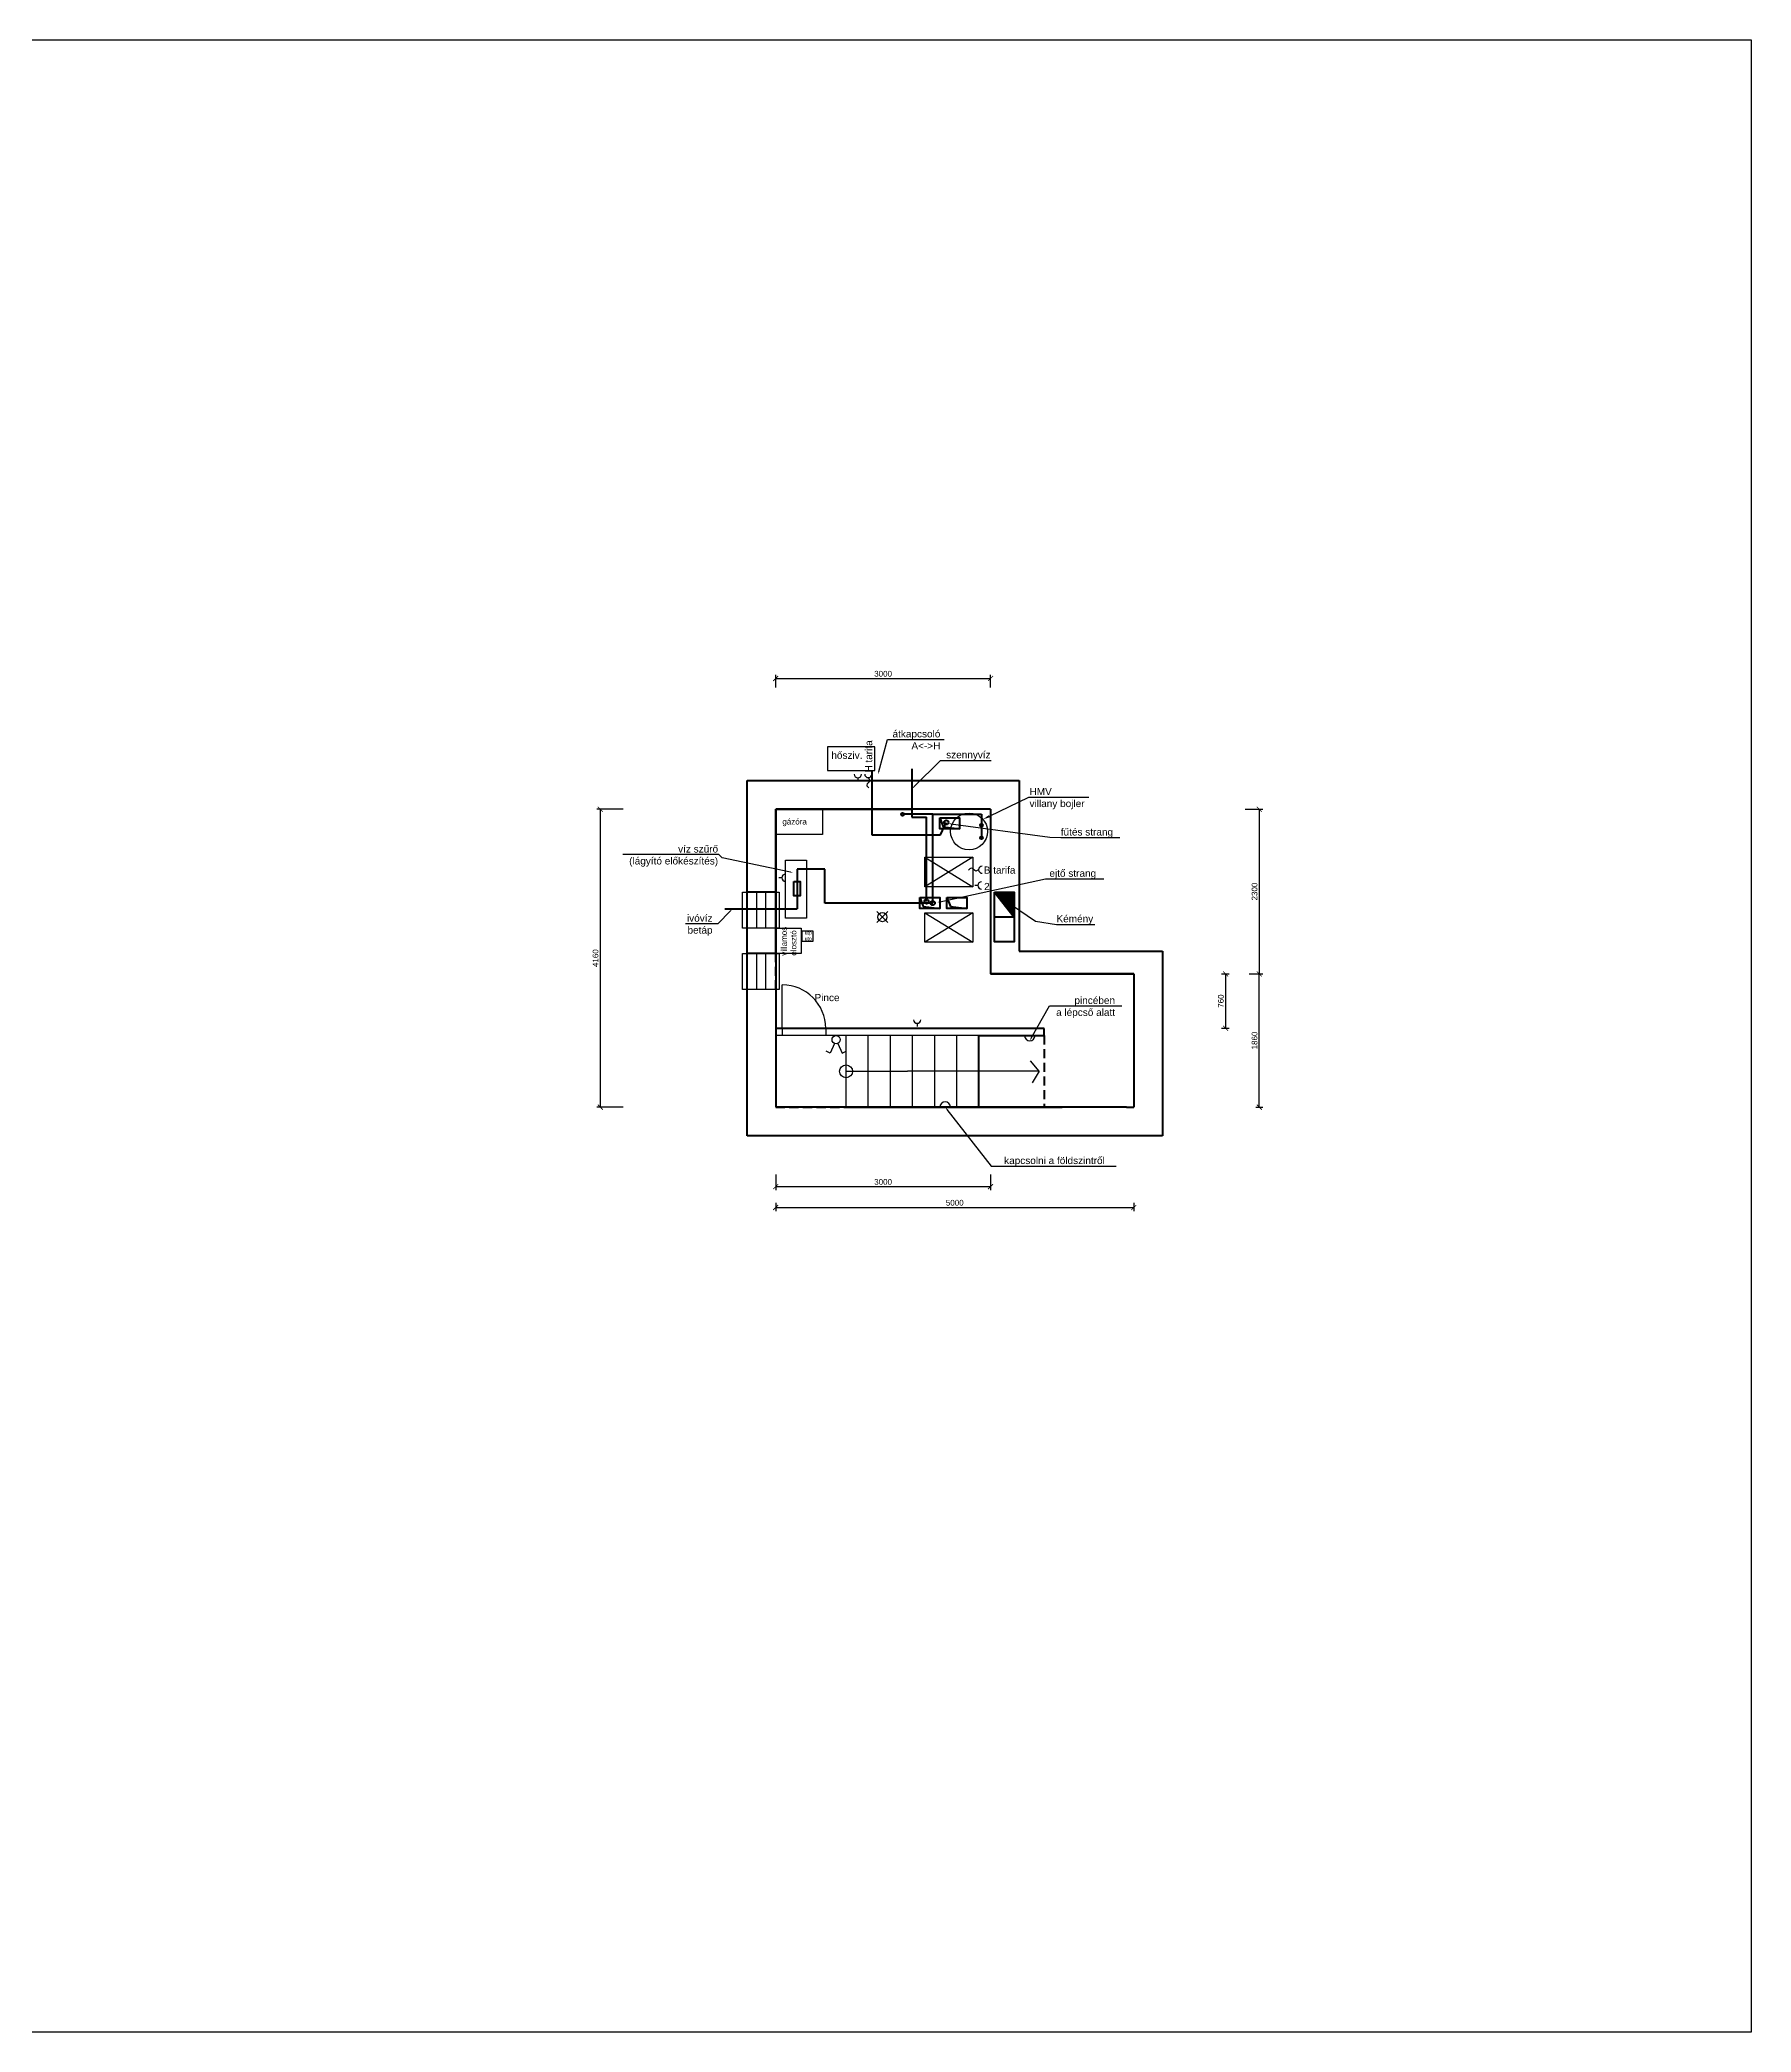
# Model space of a CAD drawing. Header units: metres. Extents: x -98677 to 89321, y -16450 to 242692.
# Drawn here: x -8842 to 15050, y 71362 to 99184 of the extents above; entities that cross this region are included whole.
import ezdxf
from ezdxf import colors
from ezdxf.entities.mleader import LeaderData, LeaderLine
from ezdxf.math import Vec2, Vec3

# ---------------------------------------------------------------- set-up
doc = ezdxf.new("R2010")
doc.units = ezdxf.units.M
doc.header["$LTSCALE"] = 0.001
doc.linetypes.add('DASHED', pattern=[19.05, 12.7, -6.35])
for name, color, linetype, lineweight in [('ajtók', 7, 'Continuous', 25), ('fűtés - nyomó', 3, 'Continuous', 50), ('gépészet - víz', 5, 'Continuous', 40), ('külső fal', 7, 'Continuous', 50), ('külső fal - sz', 7, 'DASHED', 50)]:
    doc.layers.add(name, color=color, linetype=linetype, lineweight=lineweight)
for name, color, linetype in [('fűtés', 8, 'Continuous'), ('gépészet - kapcsolók', 4, 'Continuous'), ('gépészet - villany', 6, 'Continuous'), ('gépészet - víz - műtárgy', 252, 'Continuous'), ('lépcső', 170, 'Continuous'), ('Méret', 7, 'Continuous')]:
    doc.layers.add(name, color=color, linetype=linetype)
doc.layers.add('gépészet - víz - csatorna', color=7, linetype='Continuous', lineweight=40, true_color=0x985223)
doc.styles.add('dada', font='arial.ttf', dxfattribs={"height": 80})
doc.dimstyles.new('kicsi folyamatos', dxfattribs={"dimscale": 100, "dimtxt": 1, "dimasz": 0.7, "dimexe": 0.5, "dimexo": 0, "dimgap": 0.25, "dimtad": 1, "dimtxsty": 'dada', "dimblk1": 'ARCHTICK', "dimblk2": 'ARCHTICK', "dimsah": 1, "dimcen": 2.5, "dimadec": 0, "dimazin": 0, "dimtfac": 1, "dimtmove": 0, "dimatfit": 3, "dimldrblk": 'ARCHTICK', "dimfxl": 1, "dimarcsym": 0})

# ---------------------------------------------------------------- blocks, each defined once
blk = doc.blocks.new('Fali lámpa')
at = {"layer": 'gépészet - villany', "ltscale": 10000}
blk.add_line((-139, 0), (139, 0), dxfattribs=at)
blk.add_arc((0, 0), 73.7, 0, 180, dxfattribs=at)
blk = doc.blocks.new('Villany - konector')
at = {"layer": 'gépészet - kapcsolók', "ltscale": 10000}
blk.add_line((-51, 0), (-94, 0), dxfattribs=at)
blk.add_arc((0, 0), 50.5, 90, 270, dxfattribs=at)
at = {"layer": 'gépészet - villany', "ltscale": 10000, "style": 'dada'}
blk.add_attdef('DARAB', (36, -65), '', height=100, dxfattribs=at)
blk = doc.blocks.new('Csillar')
at = {"layer": 'gépészet - villany', "ltscale": 10000}
for p, q in [((-76, 76), (76, -76)), ((-76, -76), (76, 76))]:
    blk.add_line(p, q, dxfattribs=at)
blk.add_circle((0, 0), 64.4, dxfattribs=at)
blk = doc.blocks.new('Villany - konector lengő')
at = {"layer": 'gépészet - kapcsolók', "ltscale": 10000}
blk.add_arc((0, 0), 50.5, 90, 270, dxfattribs=at)
blk.add_spline([(-51, 0), (-89, -18), (-153, 21), (-192, -6)], degree=3, dxfattribs=at)
at = {"layer": 'gépészet - villany', "ltscale": 10000, "style": 'dada'}
blk.add_attdef('DARAB', (21, -55), '', height=100, dxfattribs=at)
blk = doc.blocks.new('Villany - kapcsoló 2 sarkú')
at = {"layer": 'gépészet - kapcsolók', "ltscale": 10000}
for p, q in [((-249, 84), (-218, 139)), ((-111, 24), (-249, 84)), ((-111, -22), (-249, -82)), ((-249, -82), (-218, -137))]:
    blk.add_line(p, q, dxfattribs=at)
blk.add_circle((-58, 1), 57.8, dxfattribs=at)
blk = doc.blocks.new('Villany - UTP dupla')
at = {"layer": 'gépészet - kapcsolók', "ltscale": 10000}
blk.add_lwpolyline([(-148, 0), (0, 0), (0, -148), (-148, -148)], close=True, dxfattribs=at)
at = {"layer": 'gépészet - kapcsolók', "ltscale": 10000, "insert": (-111, -1), "char_height": 50, "width": 107.62, "attachment_point": 1, "style": 'dada'}
blk.add_mtext('utp\\Putp', dxfattribs=at)
blk = doc.blocks.new('_ArchTick')
at = {"color": 0, "linetype": 'ByBlock', "const_width": 0.15}
blk.add_lwpolyline([(-0.5, -0.5), (0.5, 0.5)], dxfattribs=at)
blk = doc.blocks.new('*D310')
at = {"layer": 'Defpoints', "color": 0, "ltscale": 10000}
for p in [(-696, 88440), (-1018, 84280), (-696, 84280)]:
    blk.add_point(p, dxfattribs=at)
at = {"layer": 'Méret', "color": 0, "lineweight": -2, "ltscale": 10000}
for p, q in [((-696, 88440), (-1068, 88440)), ((-1018, 88440), (-1018, 84280)), ((-696, 84280), (-1068, 84280))]:
    blk.add_line(p, q, dxfattribs=at)
at = {"layer": 'Méret', "color": 0, "lineweight": -2, "ltscale": 10000, "xscale": 70, "yscale": 70, "zscale": 70}
for p, rotation in [((-1018, 88440), 90), ((-1018, 84280), 270)]:
    blk.add_blockref('_ArchTick', p, dxfattribs=dict(at, rotation=rotation))
at = {"layer": 'Méret', "color": 0, "ltscale": 10000, "insert": (-1084, 86360), "char_height": 80, "attachment_point": 5, "rotation": 90, "style": 'dada'}
blk.add_mtext('4160', dxfattribs=at)
blk = doc.blocks.new('*D311')
at = {"layer": 'Defpoints', "color": 0, "ltscale": 10000}
for p in [(4431, 90265), (1431, 90138), (4431, 90138)]:
    blk.add_point(p, dxfattribs=at)
at = {"layer": 'Méret', "color": 0, "lineweight": -2, "ltscale": 10000}
for p, q in [((1431, 90138), (1431, 90315)), ((1431, 90265), (4431, 90265)), ((4431, 90138), (4431, 90315))]:
    blk.add_line(p, q, dxfattribs=at)
at = {"layer": 'Méret', "color": 0, "lineweight": -2, "ltscale": 10000, "xscale": 70, "yscale": 70, "zscale": 70, "rotation": 180}
blk.add_blockref('_ArchTick', (1431, 90265), dxfattribs=at)
at = {"layer": 'Méret', "color": 0, "lineweight": -2, "ltscale": 10000, "xscale": 70, "yscale": 70, "zscale": 70}
blk.add_blockref('_ArchTick', (4431, 90265), dxfattribs=at)
at = {"layer": 'Méret', "color": 0, "ltscale": 10000, "insert": (2931, 90331), "char_height": 80, "attachment_point": 5, "style": 'dada'}
blk.add_mtext('3000', dxfattribs=at)
blk = doc.blocks.new('*D312')
at = {"layer": 'Defpoints', "color": 0, "ltscale": 10000}
for p in [(7984, 88440), (8040, 86140), (8183, 86140)]:
    blk.add_point(p, dxfattribs=at)
at = {"layer": 'Méret', "color": 0, "lineweight": -2, "ltscale": 10000}
for p, q in [((7984, 88440), (8233, 88440)), ((8183, 88440), (8183, 86140)), ((8040, 86140), (8233, 86140))]:
    blk.add_line(p, q, dxfattribs=at)
at = {"layer": 'Méret', "color": 0, "lineweight": -2, "ltscale": 10000, "xscale": 70, "yscale": 70, "zscale": 70}
for p, rotation in [((8183, 88440), 90), ((8183, 86140), 270)]:
    blk.add_blockref('_ArchTick', p, dxfattribs=dict(at, rotation=rotation))
at = {"layer": 'Méret', "color": 0, "ltscale": 10000, "insert": (8117, 87290), "char_height": 80, "attachment_point": 5, "rotation": 90, "style": 'dada'}
blk.add_mtext('2300', dxfattribs=at)
blk = doc.blocks.new('*D313')
at = {"layer": 'Defpoints', "color": 0, "ltscale": 10000}
for p in [(8040, 86140), (8183, 86140), (8133, 84280)]:
    blk.add_point(p, dxfattribs=at)
at = {"layer": 'Méret', "color": 0, "lineweight": -2, "ltscale": 10000}
for p, q in [((8040, 86140), (8233, 86140)), ((8183, 84280), (8183, 86140)), ((8133, 84280), (8233, 84280))]:
    blk.add_line(p, q, dxfattribs=at)
at = {"layer": 'Méret', "color": 0, "lineweight": -2, "ltscale": 10000, "xscale": 70, "yscale": 70, "zscale": 70}
for p, rotation in [((8183, 86140), 90), ((8183, 84280), 270)]:
    blk.add_blockref('_ArchTick', p, dxfattribs=dict(at, rotation=rotation))
at = {"layer": 'Méret', "color": 0, "ltscale": 10000, "insert": (8117, 85210), "char_height": 80, "attachment_point": 5, "rotation": 90, "style": 'dada'}
blk.add_mtext('1860', dxfattribs=at)
blk = doc.blocks.new('*D314')
at = {"layer": 'Defpoints', "color": 0, "ltscale": 10000}
for p in [(7655, 86140), (7655, 85380), (7713, 85380)]:
    blk.add_point(p, dxfattribs=at)
at = {"layer": 'Méret', "color": 0, "lineweight": -2, "ltscale": 10000}
for p, q in [((7655, 86140), (7763, 86140)), ((7713, 86140), (7713, 85380)), ((7655, 85380), (7763, 85380))]:
    blk.add_line(p, q, dxfattribs=at)
at = {"layer": 'Méret', "color": 0, "lineweight": -2, "ltscale": 10000, "xscale": 70, "yscale": 70, "zscale": 70}
for p, rotation in [((7713, 86140), 90), ((7713, 85380), 270)]:
    blk.add_blockref('_ArchTick', p, dxfattribs=dict(at, rotation=rotation))
at = {"layer": 'Méret', "color": 0, "ltscale": 10000, "insert": (7647, 85760), "char_height": 80, "attachment_point": 5, "rotation": 90, "style": 'dada'}
blk.add_mtext('760', dxfattribs=at)
blk = doc.blocks.new('*D315')
at = {"layer": 'Defpoints', "color": 0, "ltscale": 10000}
for p in [(1431, 82944), (6431, 82944), (6431, 82878)]:
    blk.add_point(p, dxfattribs=at)
at = {"layer": 'Méret', "color": 0, "lineweight": -2, "ltscale": 10000}
for p, q in [((1431, 82944), (1431, 82828)), ((6431, 82944), (6431, 82828)), ((1431, 82878), (6431, 82878))]:
    blk.add_line(p, q, dxfattribs=at)
at = {"layer": 'Méret', "color": 0, "lineweight": -2, "ltscale": 10000, "xscale": 70, "yscale": 70, "zscale": 70, "rotation": 180}
blk.add_blockref('_ArchTick', (1431, 82878), dxfattribs=at)
at = {"layer": 'Méret', "color": 0, "lineweight": -2, "ltscale": 10000, "xscale": 70, "yscale": 70, "zscale": 70}
blk.add_blockref('_ArchTick', (6431, 82878), dxfattribs=at)
at = {"layer": 'Méret', "color": 0, "ltscale": 10000, "insert": (3931, 82944), "char_height": 80, "attachment_point": 5, "style": 'dada'}
blk.add_mtext('5000', dxfattribs=at)
blk = doc.blocks.new('*D316')
at = {"layer": 'Defpoints', "color": 0, "ltscale": 10000}
for p in [(1431, 83339), (4431, 83339), (4431, 83169)]:
    blk.add_point(p, dxfattribs=at)
at = {"layer": 'Méret', "color": 0, "lineweight": -2, "ltscale": 10000}
for p, q in [((1431, 83339), (1431, 83119)), ((4431, 83339), (4431, 83119)), ((1431, 83169), (4431, 83169))]:
    blk.add_line(p, q, dxfattribs=at)
at = {"layer": 'Méret', "color": 0, "lineweight": -2, "ltscale": 10000, "xscale": 70, "yscale": 70, "zscale": 70, "rotation": 180}
blk.add_blockref('_ArchTick', (1431, 83169), dxfattribs=at)
at = {"layer": 'Méret', "color": 0, "lineweight": -2, "ltscale": 10000, "xscale": 70, "yscale": 70, "zscale": 70}
blk.add_blockref('_ArchTick', (4431, 83169), dxfattribs=at)
at = {"layer": 'Méret', "color": 0, "ltscale": 10000, "insert": (2931, 83235), "char_height": 80, "attachment_point": 5, "style": 'dada'}
blk.add_mtext('3000', dxfattribs=at)

msp = doc.modelspace()

# ---------------------------------------------------------------- hatches: boundary and pattern name
at = {"layer": 'külső fal', "ltscale": 10000}
msp.add_hatch(color=256, dxfattribs=at).paths.add_polyline_path([(4758.526, 86934.383), (4758.526, 87063.827), (4758.526, 87279.627), (4484.18, 87279.627)])

# ---------------------------------------------------------------- linework, layer by layer
at = {"ltscale": 10000}
msp.add_lwpolyline([(-49749.309, 99183.816), (15050.315, 99183.816), (15050.315, 71361.755), (-49749.309, 71361.755)], close=True, dxfattribs=at)
at = {"layer": 'ajtók', "ltscale": 10000}
for p, q in [((1522.818, 85379.815), (1522.818, 85986.469)), ((1522.818, 85379.815), (1522.818, 85279.815)), ((2129.472, 85379.815), (2129.472, 85279.815))]:
    msp.add_line(p, q, dxfattribs=at)
for points in [[(968.475, 86779.483), (968.475, 87279.483), (1478.34, 87279.483), (1478.34, 86779.483)], [(968.475, 85923.214), (968.475, 86423.214), (1478.34, 86423.214), (1478.34, 85923.214)]]:
    msp.add_lwpolyline(points, close=True, dxfattribs=at)
for points in [[(1168.593, 86779.483), (1168.593, 87279.483), (1288.093, 87279.483), (1288.093, 86779.483)], [(1168.593, 85923.214), (1168.593, 86423.214), (1288.093, 86423.214), (1288.093, 85923.214)]]:
    msp.add_lwpolyline(points, dxfattribs=at)
msp.add_arc((1522.818, 85379.815), 606.654, 0, 90, dxfattribs=at)
at = {"layer": 'fűtés', "ltscale": 10000}
msp.add_lwpolyline([(2156.841, 88981.667), (2816.932, 88981.667), (2816.932, 89311.712), (2156.841, 89311.712)], close=True, dxfattribs=at)
at = {"layer": 'fűtés - nyomó', "ltscale": 10000}
for p, q in [((2773.49, 88981.667), (2773.49, 88082.819)), ((3731.045, 88082.819), (3812.652, 88255.572)), ((2773.49, 88082.819), (3731.045, 88082.819))]:
    msp.add_line(p, q, dxfattribs=at)
msp.add_circle((3812.652, 88255.572), 30, dxfattribs=at)
at = {"layer": 'gépészet - villany', "ltscale": 10000}
msp.add_lwpolyline([(1431.162, 86779.483), (1789.036, 86779.483), (1789.036, 86423.214), (1431.162, 86423.214)], close=True, dxfattribs=at)
at = {"layer": 'gépészet - víz', "ltscale": 10000}
for p, q in [((3624.083, 88369.207), (3199.96, 88369.207)), ((3624.083, 87128.84), (3624.083, 88369.207)), ((3624.083, 88369.207), (4306.17, 88369.207)), ((4306.17, 88369.207), (4306.17, 88216.024)), ((2117.91, 87602.084), (1729.384, 87602.084)), ((1729.384, 87602.084), (1729.384, 87046.791)), ((2117.91, 87128.84), (2117.91, 87602.084)), ((3624.083, 87128.84), (2117.91, 87128.84)), ((721.466, 87046.791), (1729.384, 87046.791))]:
    msp.add_line(p, q, dxfattribs=at)
at = {"layer": 'gépészet - víz', "color": 1, "ltscale": 10000}
msp.add_line((4306.17, 88216.024), (4306.17, 88039.474), dxfattribs=at)
at = {"layer": 'gépészet - víz', "ltscale": 10000}
msp.add_lwpolyline([(1684.648, 87429.529), (1774.121, 87429.529), (1774.121, 87231.409), (1684.648, 87231.409)], close=True, dxfattribs=at)
for centre, radius in [((3199.96, 88369.207), 20), ((4306.17, 88216.024), 20), ((3624.083, 87128.84), 30)]:
    msp.add_circle(centre, radius, dxfattribs=at)
at = {"layer": 'gépészet - víz', "color": 1, "ltscale": 10000}
msp.add_circle((4306.17, 88039.474), 20, dxfattribs=at)
at = {"layer": 'gépészet - víz - csatorna', "lineweight": 70, "ltscale": 10000}
for p, q in [((3333.824, 89002.384), (3333.824, 88329.815)), ((3333.824, 88329.815), (3536.932, 88329.815)), ((3536.932, 87150.359), (3536.932, 88329.815))]:
    msp.add_line(p, q, dxfattribs=at)
at = {"layer": 'gépészet - víz - csatorna', "ltscale": 10000}
msp.add_circle((3536.932, 87150.359), 30, dxfattribs=at)
at = {"layer": 'gépészet - víz - műtárgy', "ltscale": 10000}
for p, q in [((3511.882, 87768.876), (4184.849, 87357.619)), ((4184.849, 87768.876), (3511.882, 87357.619)), ((3511.882, 86992.439), (4184.849, 86581.182)), ((4184.849, 86992.439), (3511.882, 86581.182))]:
    msp.add_line(p, q, dxfattribs=at)
for points in [[(1431.162, 88439.815), (2083.598, 88439.815), (2083.598, 88085.107), (1431.162, 88085.107)], [(1567.497, 87729.181), (1862.874, 87729.181), (1862.874, 86916.558), (1567.497, 86916.558)], [(3511.882, 87768.876), (4184.849, 87768.876), (4184.849, 87357.619), (3511.882, 87357.619)], [(3511.882, 86992.439), (4184.849, 86992.439), (4184.849, 86581.182), (3511.882, 86581.182)]]:
    msp.add_lwpolyline(points, close=True, dxfattribs=at)
msp.add_circle((4130.403, 88129.167), 257.5, dxfattribs=at)
at = {"layer": 'külső fal'}
for p, q in [((1031.162, 88439.815), (1031.162, 88839.815)), ((1031.162, 88839.815), (4831.162, 88839.815)), ((1031.162, 88439.815), (1031.162, 88839.815)), ((4831.162, 88839.815), (4831.162, 86457.315)), ((1031.162, 83879.815), (1031.162, 88439.815)), ((1431.162, 86439.815), (1431.162, 88439.815)), ((1431.162, 88439.815), (3331.162, 88439.815)), ((1431.162, 88439.815), (1431.162, 84279.815)), ((4431.162, 88439.815), (1431.162, 88439.815)), ((4831.162, 86457.315), (6831.162, 86457.315)), ((4431.162, 86139.815), (6431.162, 86139.815)), ((6431.162, 86139.815), (4431.162, 86139.815)), ((6331.162, 84279.815), (1431.162, 84279.815)), ((2414.071, 84279.815), (5431.162, 84279.815)), ((2631.162, 84279.815), (2414.071, 84279.815)), ((6331.162, 84279.815), (6431.162, 84279.815)), ((6831.162, 83879.815), (1031.162, 83879.815))]:
    msp.add_line(p, q, dxfattribs=at)
at = {"layer": 'külső fal', "ltscale": 10000}
for p, q in [((3720.75, 88321.214), (3769.611, 88194.515)), ((4431.162, 88439.815), (4431.162, 86139.815)), ((3769.611, 88194.515), (3998.348, 88165.446)), ((1431.162, 87279.483), (1031.162, 87279.483)), ((3443.685, 87207.004), (3492.546, 87080.304)), ((3822.201, 87207.004), (3871.062, 87080.304)), ((4484.18, 87279.627), (4758.526, 86934.383)), ((3492.546, 87080.304), (3721.282, 87051.236)), ((3871.062, 87080.304), (4099.799, 87051.236)), ((4758.526, 86934.383), (4484.18, 86934.383)), ((1431.162, 86423.214), (1031.162, 86423.214)), ((6831.162, 86457.315), (6831.162, 83879.815)), ((6431.162, 86139.815), (6431.162, 84279.815)), ((5181.162, 85379.815), (1431.162, 85379.815)), ((4269.774, 84279.815), (4269.774, 85279.815)), ((4269.774, 85279.815), (5181.162, 85279.815)), ((5181.162, 85279.815), (5181.162, 85379.815))]:
    msp.add_line(p, q, dxfattribs=at)
at = {"layer": 'külső fal', "linetype": 'DASHED', "ltscale": 10000}
msp.add_line((5181.162, 85279.815), (5181.162, 84279.815), dxfattribs=at)
at = {"layer": 'külső fal', "ltscale": 10000}
for points in [[(3720.75, 88321.214), (3998.348, 88321.214), (3998.348, 88165.446), (3720.75, 88165.446)], [(3443.685, 87207.004), (3721.282, 87207.004), (3721.282, 87051.236), (3443.685, 87051.236)], [(3822.201, 87207.004), (4099.799, 87207.004), (4099.799, 87051.236), (3822.201, 87051.236)], [(4484.18, 87279.627), (4758.526, 87279.627), (4758.526, 86589.139), (4484.18, 86589.139)]]:
    msp.add_lwpolyline(points, close=True, dxfattribs=at)
at = {"layer": 'külső fal - sz', "ltscale": 10000}
for p, q in [((1031.162, 86779.483), (1031.162, 87279.483)), ((1431.162, 86779.483), (1431.162, 87279.483)), ((1031.162, 85923.214), (1031.162, 86423.214)), ((1431.162, 85923.214), (1431.162, 86423.214))]:
    msp.add_line(p, q, dxfattribs=at)
at = {"layer": 'külső fal - sz', "linetype": 'DASHED', "ltscale": 10000}
msp.add_line((1431.162, 84279.815), (2414.071, 84279.815), dxfattribs=at)
at = {"layer": 'lépcső'}
for p, q in [((5181.162, 85279.815), (1431.162, 85279.815)), ((1431.162, 85279.815), (1431.162, 84279.815)), ((2414.071, 84279.815), (2414.071, 85279.815)), ((2723.355, 84279.815), (2723.355, 85279.815)), ((3032.639, 84279.815), (3032.639, 85279.815)), ((3341.923, 84279.815), (3341.923, 85279.815)), ((3651.207, 84279.815), (3651.207, 85279.815)), ((3960.49, 84279.815), (3960.49, 85279.815)), ((4269.774, 84279.815), (4269.774, 85279.815)), ((5110.273, 84779.815), (4988.178, 84924.825)), ((5110.273, 84779.815), (3271.266, 84779.815)), ((5110.273, 84779.815), (5012.893, 84620.005)), ((5181.162, 84279.815), (2414.071, 84279.815))]:
    msp.add_line(p, q, dxfattribs=at)
at = {"layer": 'lépcső', "ltscale": 10000}
for p, q in [((2414.071, 84779.815), (3271.266, 84779.815)), ((2414.071, 84279.815), (1431.162, 84279.815))]:
    msp.add_line(p, q, dxfattribs=at)
msp.add_circle((2414.071, 84779.815), 89.727, dxfattribs=at)

# ---------------------------------------------------------------- block references
at = {"layer": 'gépészet - kapcsolók', "ltscale": 10000, "rotation": 90}
msp.add_blockref('Villany - konector', (3405.828, 85500.455), dxfattribs=at)
at = {"layer": 'gépészet - villany', "ltscale": 10000, "rotation": 90}
msp.add_blockref('Villany - konector lengő', (2724.141, 88930.904), dxfattribs=at).add_auto_attribs({'DARAB': 'H tarifa'})
at = {"layer": 'gépészet - villany', "ltscale": 10000}
for name, p, rotation in [('Villany - konector', (2578.552, 88928.938), 90), ('Villany - kapcsoló 2 sarkú', (2276.242, 85279.815), 89.99999999999999), ('Fali lámpa', (4978.62, 85279.815), 180)]:
    msp.add_blockref(name, p, dxfattribs=dict(at, rotation=rotation))
for name, p, values in [('Villany - konector lengő', (4315.174, 87594.944), {'DARAB': 'B tarifa'}), ('Villany - konector', (4305.369, 87375.611), {'DARAB': '2'})]:
    msp.add_blockref(name, p, dxfattribs=at).add_auto_attribs(values)
for name, p in [('Villany - konector', (1567.497, 87483.445)), ('Csillar', (2920.378, 86933.552)), ('Villany - UTP dupla', (1948.708, 86741.01)), ('Fali lámpa', (3797.617, 84279.815))]:
    msp.add_blockref(name, p, dxfattribs=at)

# ---------------------------------------------------------------- texts
at = {"ltscale": 10000, "insert": (1973.632, 85859.39), "char_height": 100, "width": 1968.071, "attachment_point": 1, "style": 'dada'}
msp.add_mtext('Pince', dxfattribs=at)
at = {"layer": 'gépészet - villany', "ltscale": 10000, "insert": (2208.344, 89243.059), "char_height": 100, "width": 520.89385, "attachment_point": 1, "style": 'dada'}
msp.add_mtext('hősziv.', dxfattribs=at)
at = {"layer": 'gépészet - villany', "ltscale": 10000, "insert": (1507.007, 86394.146), "char_height": 80, "width": 261.9771, "attachment_point": 1, "rotation": 90, "style": 'dada'}
msp.add_mtext('villamos elosztó', dxfattribs=at)
at = {"layer": 'gépészet - víz - műtárgy', "ltscale": 10000, "insert": (1431.162, 88439.815), "char_height": 80, "width": 652.43603, "attachment_point": 1, "style": 'dada'}
msp.add_mtext('  \\P   gázóra', dxfattribs=at)

# ---------------------------------------------------------------- dimensions: what is measured, and where the dimension line sits
at = {"layer": 'Méret', "ltscale": 10000}
for base, p1, p2, picture, middle in [((4431.162, 90264.685), (1431.162, 90137.833), (4431.162, 90137.833), '*D311', (2931.162, 90330.558)), ((4431.162, 83169.381), (1431.162, 83338.603), (4431.162, 83338.603), '*D316', (2931.162, 83235.255)), ((6431.162, 82877.944), (1431.162, 82943.753), (6431.162, 82943.753), '*D315', (3931.162, 82943.79))]:
    dim = msp.add_linear_dim(base=base, p1=p1, p2=p2, dimstyle='kicsi folyamatos', dxfattribs=at)
    dim.commit()
    dim.dimension.update_dxf_attribs({"geometry": picture, "text_midpoint": middle})
for base, p1, p2, picture, middle in [((-1017.733, 84279.815), (-696.374, 88439.815), (-696.374, 84279.815), '*D310', (-1083.578, 86359.815)), ((8183.272, 86139.815), (7983.542, 88439.815), (8039.506, 86139.815), '*D312', (8117.399, 87289.815)), ((7713.249, 85379.815), (7654.702, 86139.815), (7654.702, 85379.815), '*D314', (7647.404, 85759.815)), ((8183.272, 86139.815), (8132.531, 84279.815), (8039.506, 86139.815), '*D313', (8117.426, 85209.815))]:
    dim = msp.add_linear_dim(base=base, p1=p1, p2=p2, angle=90, dimstyle='kicsi folyamatos', dxfattribs=at)
    dim.commit()
    dim.dimension.update_dxf_attribs({"geometry": picture, "text_midpoint": middle})

# ---------------------------------------------------------------- leaders
at = {"layer": 'gépészet - villany', "ltscale": 10000}
ml = msp.add_multileader_mtext('Standard', dxfattribs=at)
ml.set_content('átkapcsoló\\PA<->H', color=256, style='dada')
ml.set_leader_properties()
ml.build(insert=Vec2(0, 0))
ml.multileader.update_dxf_attribs({"text_left_attachment_type": 6, "text_right_attachment_type": 6, "arrow_head_size": 40})
ctx = ml.context
ctx.base_point, ctx.char_height, ctx.arrow_head_size, ctx.plane_origin = Vec3(3070.661, 89412.791), 100, 40, Vec3(2859.228, 88927.326)
ctx.left_attachment, ctx.right_attachment, ctx.text_align_type = 6, 6, 2
notes = []
notes.append((ctx, [(0, (1, 1, 0), (3062.661, 89412.791), (1, 0), 8, [(0, [(2859.228, 88927.326), (2993.309, 89412.791)], 256, [])])]))
ctx.mtext.insert, ctx.mtext.alignment = Vec3(3730.301, 89542.396), 3
ml = msp.add_multileader_mtext('Standard', dxfattribs=at)
ml.set_content('pincében\\Pa lépcső alatt', color=256, style='dada')
ml.set_leader_properties()
ml.build(insert=Vec2(0, 0))
ml.multileader.update_dxf_attribs({"text_left_attachment_type": 6, "text_right_attachment_type": 6, "arrow_head_size": 40})
ctx = ml.context
ctx.base_point, ctx.char_height, ctx.arrow_head_size, ctx.plane_origin = Vec3(5350.098, 85692.703), 100, 40, Vec3(4978.62, 85206.138)
ctx.left_attachment, ctx.right_attachment, ctx.text_align_type = 6, 6, 2
notes.append((ctx, [(0, (1, 1, 0), (5342.098, 85692.703), (1, 0), 8, [(0, [(4978.62, 85206.138), (5251.94, 85692.703)], 256, [])])]))
ctx.mtext.insert, ctx.mtext.alignment = Vec3(6169.22, 85820.466), 3
ml = msp.add_multileader_mtext('Standard', dxfattribs=at)
ml.set_content('kapcsolni a földszintről', color=256, style='dada')
ml.set_leader_properties()
ml.build(insert=Vec2(0, 0))
ml.multileader.update_dxf_attribs({"text_left_attachment_type": 6, "text_right_attachment_type": 6, "arrow_head_size": 40})
ctx = ml.context
ctx.base_point, ctx.char_height, ctx.arrow_head_size, ctx.plane_origin = Vec3(4637.845, 83456.38), 100, 40, Vec3(3797.617, 84279.815)
ctx.left_attachment, ctx.right_attachment, ctx.text_align_type = 6, 6, 2
notes.append((ctx, [(0, (1, 1, 0), (4629.845, 83456.38), (1, 0), 8, [(0, [(3797.617, 84279.815), (4437.509, 83456.38)], 256, [])])]))
ctx.mtext.insert, ctx.mtext.alignment = Vec3(6026.203, 83584.142), 3
at = {"layer": 'Méret', "ltscale": 10000}
ml = msp.add_multileader_mtext('Standard', dxfattribs=at)
ml.set_content('szennyvíz', color=256, style='dada')
ml.set_leader_properties()
ml.build(insert=Vec2(0, 0))
ml.multileader.update_dxf_attribs({"text_left_attachment_type": 6, "text_right_attachment_type": 6, "arrow_head_size": 40})
ctx = ml.context
ctx.base_point, ctx.char_height, ctx.arrow_head_size, ctx.plane_origin = Vec3(3816.536, 89121.245), 100, 40, Vec3(3333.824, 88722.067)
ctx.left_attachment, ctx.right_attachment, ctx.text_align_type = 6, 6, 2
notes.append((ctx, [(0, (1, 1, 0), (3808.536, 89121.245), (1, 0), 8, [(0, [(3333.824, 88722.067), (3733.002, 89121.245)], 256, [])])]))
ctx.mtext.insert, ctx.mtext.alignment = Vec3(4432.383, 89250.645), 3
ml = msp.add_multileader_mtext('Standard', dxfattribs=at)
ml.set_content('HMV\\Pvillany bojler', color=256, style='dada')
ml.set_leader_properties()
ml.build(insert=Vec2(0, 0))
ml.multileader.update_dxf_attribs({"text_left_attachment_type": 6, "text_right_attachment_type": 6, "arrow_head_size": 100})
ctx = ml.context
ctx.base_point, ctx.char_height, ctx.arrow_head_size, ctx.plane_origin = Vec3(4973.38, 88606.89), 100, 100, Vec3(4201.023, 88174.862)
ctx.left_attachment, ctx.right_attachment = 6, 6
notes.append((ctx, [(0, (1, 1, 0), (4965.38, 88606.89), (1, 0), 8, [(0, [(4324.518, 88298.357)], 256, [])])]))
ctx.mtext.insert = Vec3(4975.38, 88736.29)
ml = msp.add_multileader_mtext('Standard', dxfattribs=at)
ml.set_content('fűtés strang', color=256, style='dada')
ml.set_leader_properties()
ml.build(insert=Vec2(0, 0))
ml.multileader.update_dxf_attribs({"text_left_attachment_type": 6, "text_right_attachment_type": 6, "arrow_head_size": 40})
ctx = ml.context
ctx.base_point, ctx.char_height, ctx.arrow_head_size, ctx.plane_origin = Vec3(5420.251, 88043.063), 100, 40, Vec3(3836.985, 88242.912)
ctx.left_attachment, ctx.right_attachment, ctx.text_align_type = 6, 6, 2
notes.append((ctx, [(0, (1, 1, 0), (5412.251, 88043.063), (1, 0), 8, [(0, [(3836.985, 88242.912), (5260.816, 88048.067)], 256, [])])]))
ctx.mtext.insert, ctx.mtext.alignment = Vec3(6141.555, 88172.462), 3
ml = msp.add_multileader_mtext('Standard', dxfattribs=at)
ml.set_content('víz szűrő\\P(lágyító előkészítés)', color=256, style='dada')
ml.set_leader_properties()
ml.build(insert=Vec2(0, 0))
ml.multileader.update_dxf_attribs({"text_left_attachment_type": 6, "text_right_attachment_type": 6, "arrow_head_size": 40})
ctx = ml.context
ctx.base_point, ctx.char_height, ctx.arrow_head_size, ctx.plane_origin = Vec3(-603.194, 87805.364), 100, 40, Vec3(1678.764, 87551.419)
ctx.left_attachment, ctx.right_attachment, ctx.text_align_type = 6, 6, 2
notes.append((ctx, [(0, (1, 1, 0), (637.591, 87805.364), (-1, 0), 8, [(0, [(1678.764, 87551.419), (682.032, 87760.924)], 256, [])])]))
ctx.mtext.insert, ctx.mtext.alignment = Vec3(627.591, 87934.764), 3
ml = msp.add_multileader_mtext('Standard', dxfattribs=at)
ml.set_content('ejtő strang', color=256, style='dada')
ml.set_leader_properties()
ml.build(insert=Vec2(0, 0))
ml.multileader.update_dxf_attribs({"text_left_attachment_type": 6, "text_right_attachment_type": 6, "arrow_head_size": 40})
ctx = ml.context
ctx.base_point, ctx.char_height, ctx.arrow_head_size, ctx.plane_origin = Vec3(5265.302, 87466.2), 100, 40, Vec3(3682.036, 87137.632)
ctx.left_attachment, ctx.right_attachment, ctx.text_align_type = 6, 6, 2
notes.append((ctx, [(0, (1, 1, 0), (5257.302, 87466.2), (1, 0), 8, [(0, [(3682.036, 87137.632), (5200.397, 87466.2)], 256, [])])]))
ctx.mtext.insert, ctx.mtext.alignment = Vec3(5905.16, 87595.599), 3
ml = msp.add_multileader_mtext('Standard', dxfattribs=at)
ml.set_content('Kémény', color=256, style='dada')
ml.set_leader_properties()
ml.build(insert=Vec2(0, 0))
ml.multileader.update_dxf_attribs({"text_left_attachment_type": 6, "text_right_attachment_type": 6, "arrow_head_size": 40})
ctx = ml.context
ctx.base_point, ctx.char_height, ctx.arrow_head_size, ctx.plane_origin = Vec3(5361.095, 86831.019), 100, 40, Vec3(4621.353, 86750.242)
ctx.left_attachment, ctx.right_attachment, ctx.text_align_type = 6, 6, 2
notes.append((ctx, [(0, (1, 1, 0), (5353.095, 86831.019), (1, 0), 8, [(0, [(4688.984, 87126.471), (5059.201, 86875.578)], 256, [])])]))
ctx.mtext.insert, ctx.mtext.alignment = Vec3(5864.119, 86960.419), 3
ml = msp.add_multileader_mtext('Standard', dxfattribs=at)
ml.set_content('ivóvíz\\Pbetáp', color=256, style='dada')
ml.set_leader_properties()
ml.build(insert=Vec2(0, 0))
ml.multileader.update_dxf_attribs({"text_left_attachment_type": 6, "text_right_attachment_type": 6, "arrow_head_size": 40})
ctx = ml.context
ctx.base_point, ctx.char_height, ctx.arrow_head_size, ctx.plane_origin = Vec3(202.719, 86841.215), 100, 40, Vec3(827.053, 87046.791)
ctx.left_attachment, ctx.right_attachment, ctx.text_align_type = 6, 6, 2
notes.append((ctx, [(0, (1, 1, 0), (559.535, 86841.215), (-1, 0), 8, [(0, [(827.053, 87046.791), (621.477, 86841.215)], 256, [])])]))
ctx.mtext.insert, ctx.mtext.alignment = Vec3(549.535, 86968.978), 3
for ctx, leaders in notes:
    for number, flags, end, landing, length, lines in leaders:
        leader = LeaderData()
        leader.index, (leader.has_last_leader_line, leader.has_dogleg_vector, leader.attachment_direction) = number, flags
        leader.last_leader_point, leader.dogleg_vector, leader.dogleg_length = Vec3(end), Vec3(landing), length
        for number, points, colour, breaks in lines:
            line = LeaderLine()
            line.index, line.vertices, line.color, line.breaks = number, Vec3.list(points), colors.encode_raw_color(colour), breaks
            leader.lines.append(line)
        ctx.leaders.append(leader)

doc.saveas('drawing.dxf')
